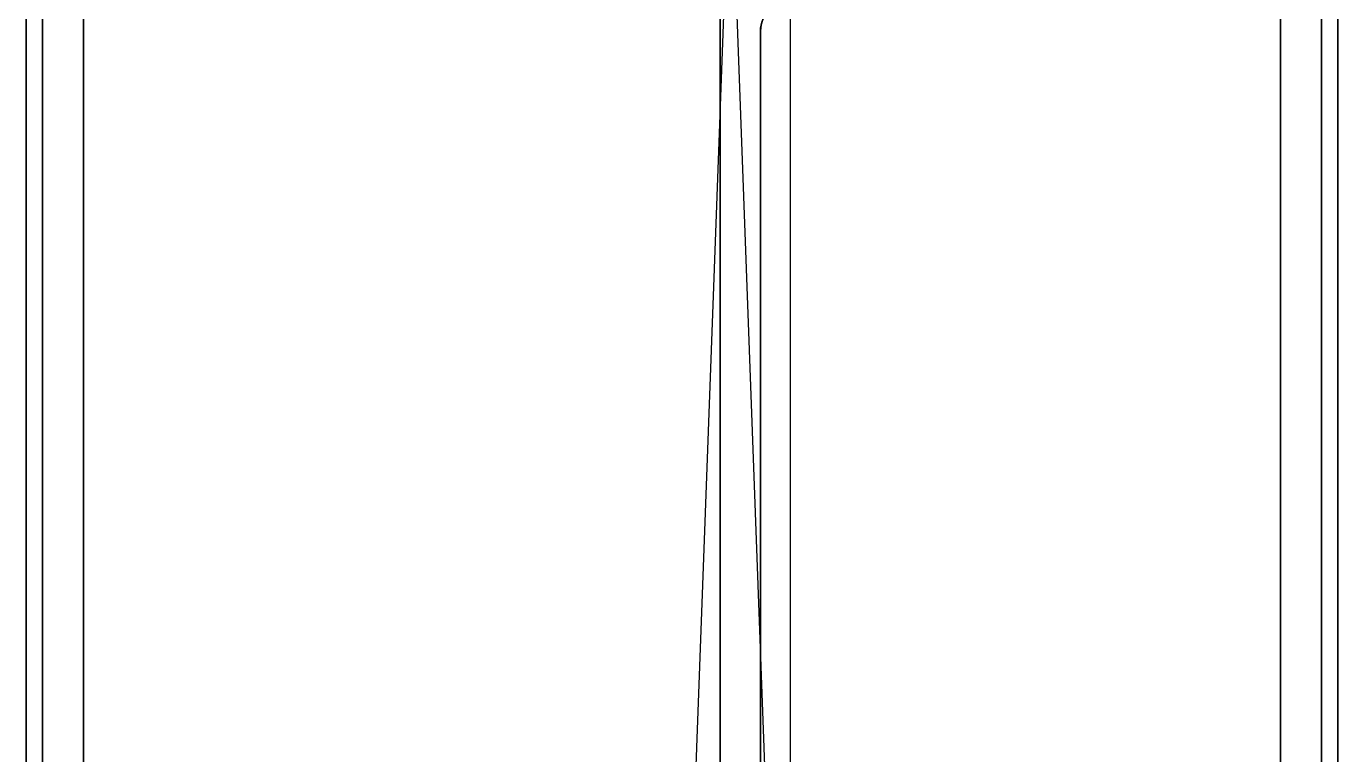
# Model space of a CAD drawing. Header units: centimetres. Extents: x -6.4 to 7.1, y 0 to 33.6.
# Drawn here: x -6.17 to 6.88, y 7.86 to 15.12 of the extents above; entities that cross this region are included whole.
import ezdxf

# ---------------------------------------------------------------- set-up
doc = ezdxf.new("R2010")
doc.units = ezdxf.units.CM
doc.header["$MEASUREMENT"] = 0
for name, color, linetype in [('1. Top rod v3_Sketch1', 7, 'Continuous'), ('1. Top rod v3_Sketch2', 7, 'Continuous'), ('1. Top rod v3_Sketch3', 7, 'Continuous'), ('1. Top rod v3_Sketch4', 7, 'Continuous'), ('1. Top rod v3_Sketch5', 7, 'Continuous'), ('1. Top rod v3_Sketch6', 7, 'Continuous'), ('1. Top rod v3_Sketch7', 7, 'Continuous'), ('3. Side rod v3_Sketch1', 7, 'Continuous'), ('3. Side rod v3_Sketch2', 7, 'Continuous'), ('3. Side rod v3_Sketch5', 7, 'Continuous'), ('3. Side rod v3_Sketch6', 7, 'Continuous'), ('3. Side rod v3_Sketch7', 7, 'Continuous')]:
    doc.layers.add(name, color=color, linetype=linetype)

# ---------------------------------------------------------------- blocks, each defined once
blk = doc.blocks.new('1.Toprodv3')
at = {"layer": '1. Top rod v3_Sketch1'}
for p, q in [((-16.375, 0.6), (16.375, 0.6)), ((-16.375, 0.6), (16.375, -0.6)), ((16.375, 0.6), (-16.271, -0.596)), ((-2.04, 0.3), (-13.65, 0.3)), ((-13.95, -0.1), (-1.75, -0.1))]:
    blk.add_line(p, q, dxfattribs=at)
blk.add_arc((-2.04, 0.59), 0.29, 270, 0, dxfattribs=at)
at = {"layer": '1. Top rod v3_Sketch2'}
for p, q in [((-13.65, 0.3), (-2.04, 0.3)), ((-0.7, -0.1), (-15.575, -0.1))]:
    blk.add_line(p, q, dxfattribs=at)
at = {"layer": '1. Top rod v3_Sketch2', "extrusion": (0, 0, -1)}
blk.add_arc((2.04, 0.59), 0.29, 180, 270, dxfattribs=at)
at = {"layer": '1. Top rod v3_Sketch3'}
for p, q in [((-13.65, 0.3), (-2.04, 0.3)), ((-0.7, -0.1), (-15.575, -0.1))]:
    blk.add_line(p, q, dxfattribs=at)
at = {"layer": '1. Top rod v3_Sketch3', "extrusion": (0, 0, -1)}
blk.add_arc((2.04, 0.59), 0.29, 180, 270, dxfattribs=at)
at = {"layer": '1. Top rod v3_Sketch4'}
for p, q in [((-2.04, 0.3, 1), (-13.65, 0.3, 1)), ((-15.575, -0.1, 1), (-0.7, -0.1, 1))]:
    blk.add_line(p, q, dxfattribs=at)
blk.add_arc((-2.04, 0.59, 1), 0.29, 270, 0, dxfattribs=at)
at = {"layer": '1. Top rod v3_Sketch5'}
for p, q in [((-2.04, 0.3, 1), (-13.65, 0.3, 1)), ((-15.575, -0.1, 1), (-0.7, -0.1, 1))]:
    blk.add_line(p, q, dxfattribs=at)
blk.add_arc((-2.04, 0.59, 1), 0.29, 270, 0, dxfattribs=at)
at = {"layer": '1. Top rod v3_Sketch6'}
for p, q in [((-2.04, 0.3), (-13.65, 0.3)), ((-13.65, 0.3, 1), (-2.04, 0.3, 1)), ((-2.04, 0.3, 1), (-2.04, 0.3))]:
    blk.add_line(p, q, dxfattribs=at)
at = {"layer": '1. Top rod v3_Sketch7'}
for p, q in [((-2.04, 0.3), (-13.65, 0.3)), ((-13.65, 0.3, 1), (-2.04, 0.3, 1)), ((-2.04, 0.3, 1), (-2.04, 0.3))]:
    blk.add_line(p, q, dxfattribs=at)
blk = doc.blocks.new('3.Siderodv3')
at = {"layer": '3. Side rod v3_Sketch1'}
for p, q in [((-16.375, 0, -0.5), (16.375, 0, -0.5)), ((16.375, 0, 0.5), (-16.375, 0, 0.5)), ((-16.375, 0, -0.5), (16.375, 0, 0.5)), ((16.375, 0, -0.5), (-16.375, 0, 0.5))]:
    blk.add_line(p, q, dxfattribs=at)
at = {"layer": '3. Side rod v3_Sketch2'}
for p, q in [((16.375, 0.57, -0.5), (-16.375, 0.57, -0.5)), ((-16.375, 0.57, 0.5), (16.375, 0.57, 0.5))]:
    blk.add_line(p, q, dxfattribs=at)
at = {"layer": '3. Side rod v3_Sketch5'}
for p, q in [((16.375, 0.57, 0.5), (-15.375, 0.57, 0.5)), ((0.543, 0.163, 0.5), (-13.857, 0.163, 0.5)), ((-16.325, 0, 0.5), (16.375, 0, 0.5)), ((-13.857, 0, 0.5), (0.543, 0, 0.5))]:
    blk.add_line(p, q, dxfattribs=at)
at = {"layer": '3. Side rod v3_Sketch6'}
for p, q in [((16.375, 0.57, 0.5), (-15.375, 0.57, 0.5)), ((-15.375, 0.57, 0.5), (1.725, 0.57, 0.5)), ((-13.857, 0.163, 0.5), (0.543, 0.163, 0.5))]:
    blk.add_line(p, q, dxfattribs=at)
at = {"layer": '3. Side rod v3_Sketch7'}
for p, q in [((1.675, 0.57, -0.5), (-15.375, 0.57, -0.5)), ((-15.375, 0.57, 0.5), (1.675, 0.57, 0.5)), ((-12.025, 0.57), (-1.195, 0.57))]:
    blk.add_line(p, q, dxfattribs=at)

msp = doc.modelspace()

# ---------------------------------------------------------------- block references
at = {"extrusion": (2.22045e-16, 1.73425e-17, -1), "rotation": 89.9999999999997}
msp.add_blockref('3.Siderodv3', (6.165, 17.08, -6.072), dxfattribs=at)
at = {"extrusion": (1.38398e-17, -6.04315e-15, -1), "rotation": 89.99999999999979}
msp.add_blockref('1.Toprodv3', (-0.841, 17.11, 9.346), dxfattribs=at)
at = {"rotation": 89.99999999999991}
msp.add_blockref('3.Siderodv3', (6.885, 17.08, 6.072), dxfattribs=at)

doc.saveas('drawing.dxf')
